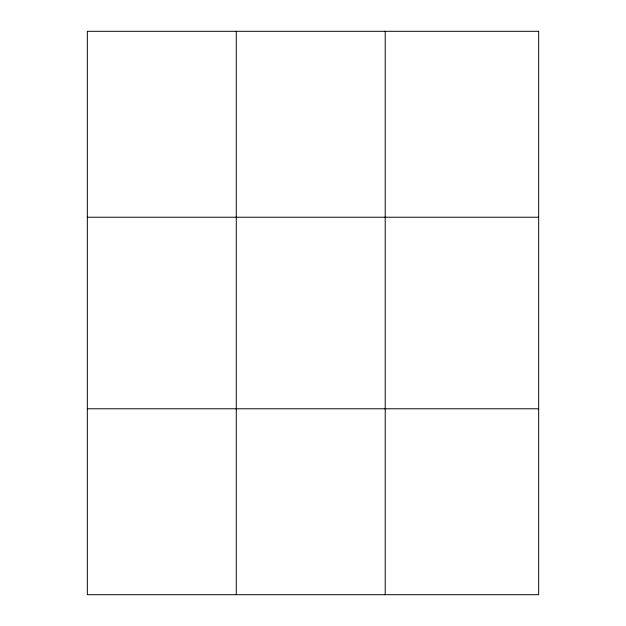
<?xml version="1.0" encoding="UTF-8"?>
<svg xmlns="http://www.w3.org/2000/svg" width="626" height="626" viewBox="0 0 626 626"><rect width="100%" height="100%" fill="white"/><g stroke="black" fill="none" stroke-linecap="round" stroke-linejoin="round"><path stroke-width="0.94" d="M236.276 594.7L236.276 31.3M385.209 594.7L385.209 31.3M87.335 217.222L538.665 217.222M87.335 408.778L538.665 408.778M538.665 31.3L538.665 594.7L87.335 594.7L87.335 31.3L538.665 31.3"/></g></svg>
